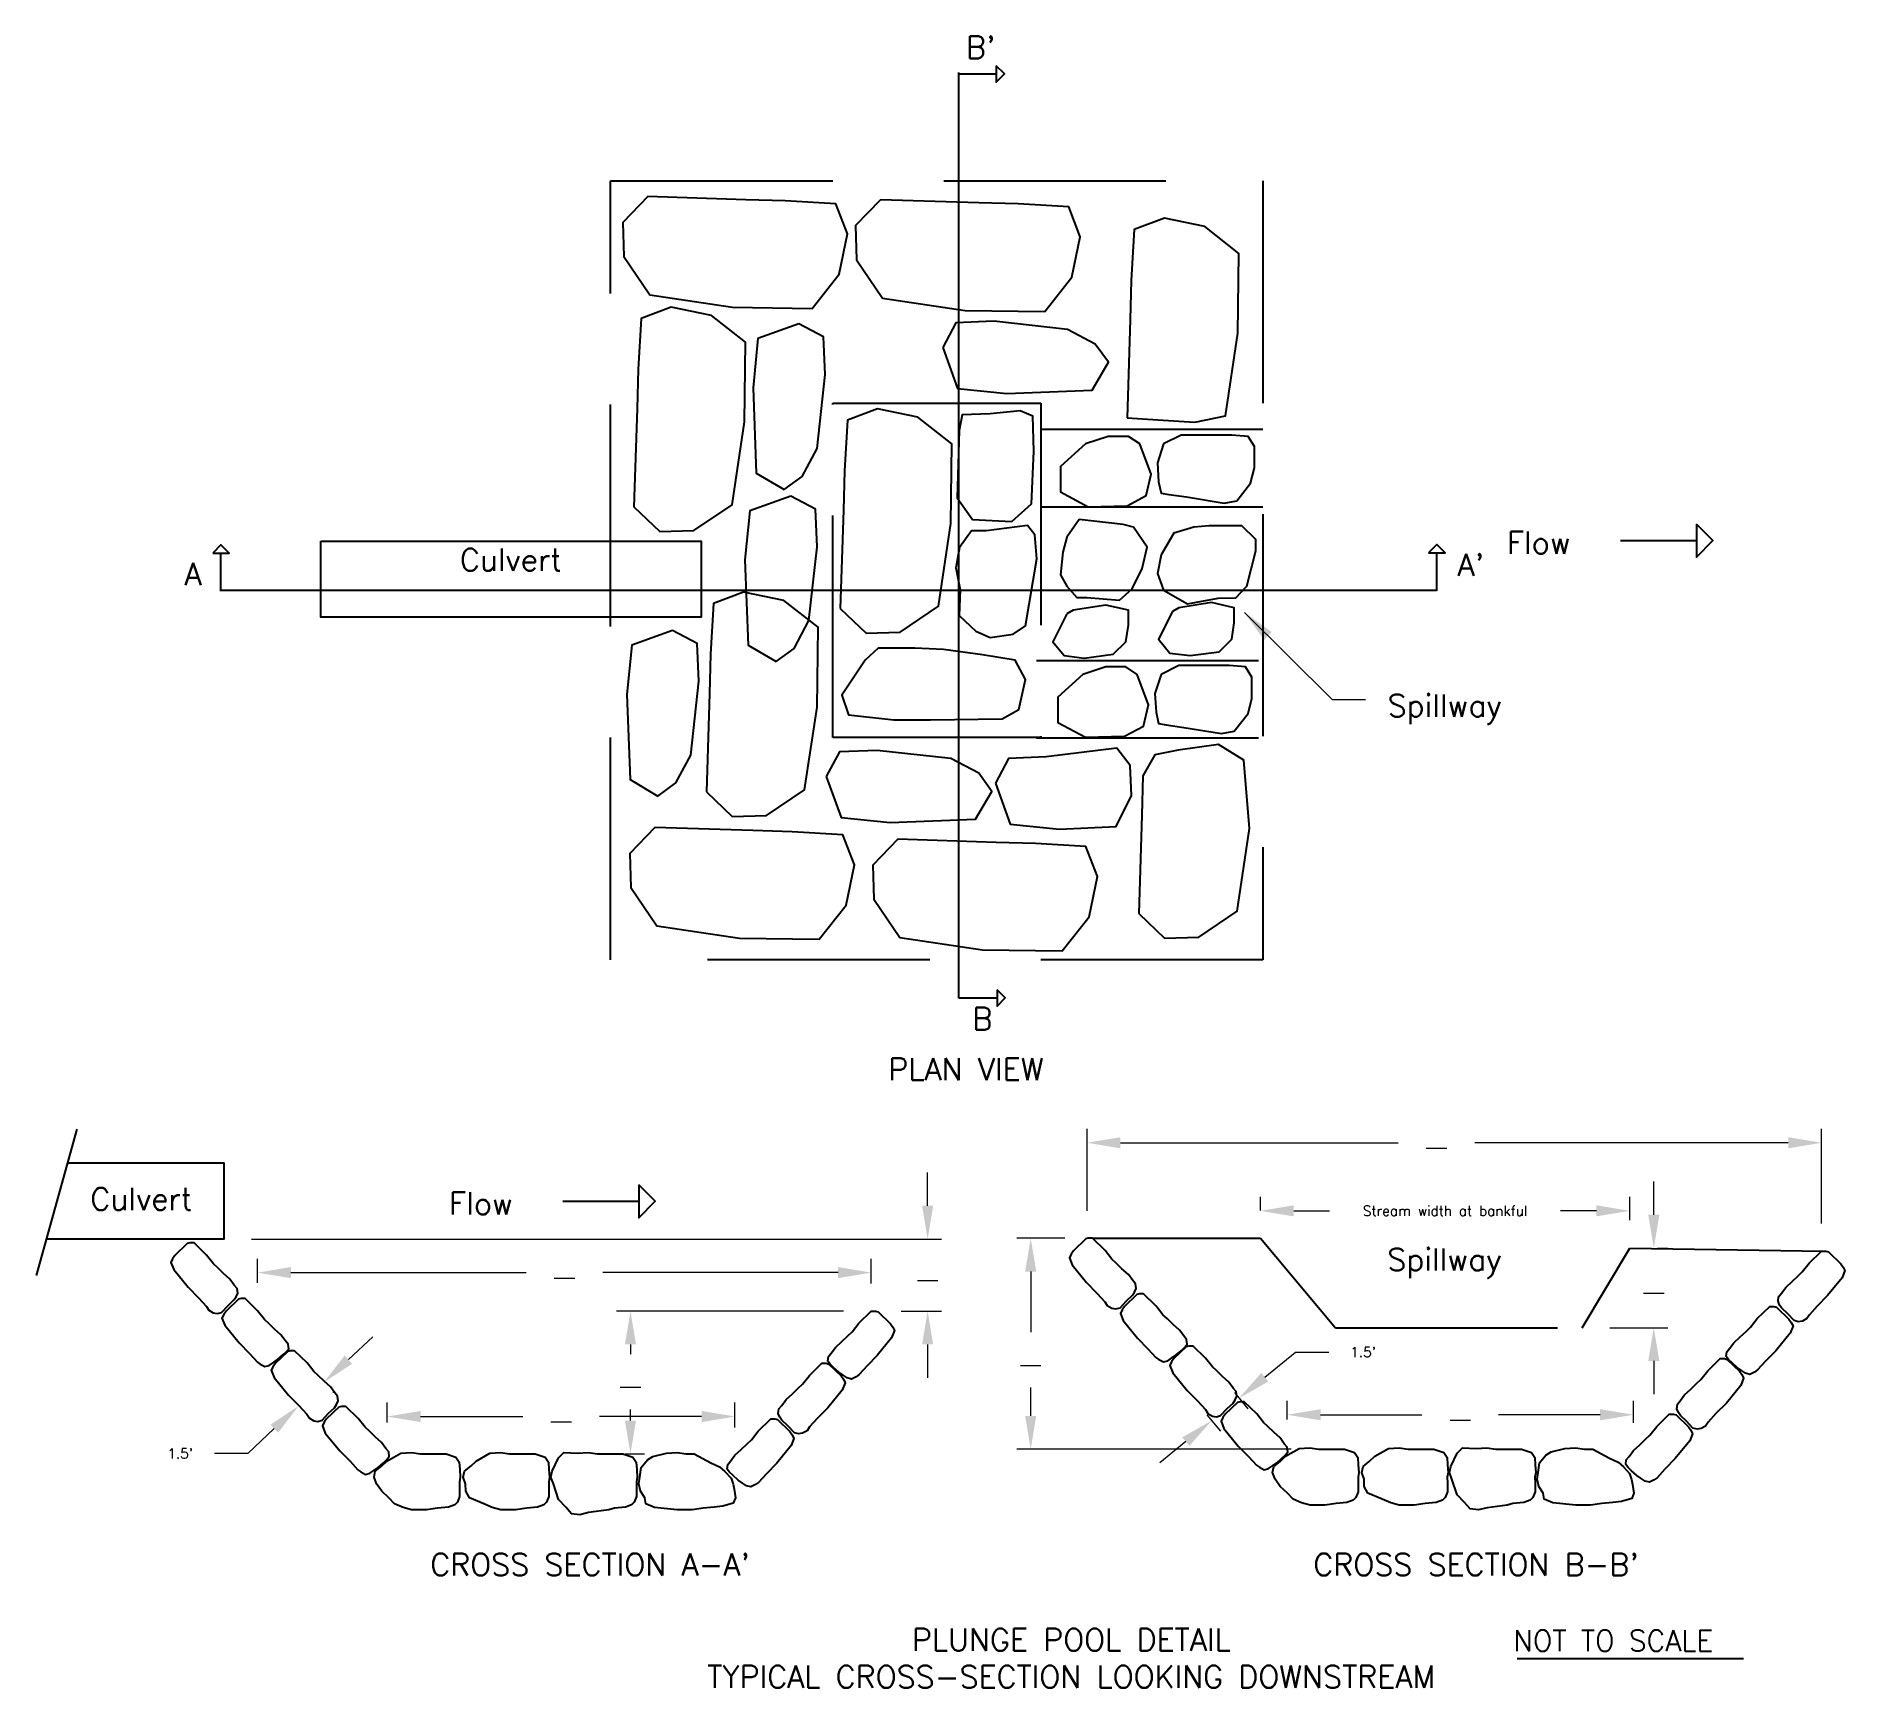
# Model space of a CAD drawing. Header units: feet. Extents: x 2.1 to 18.3, y -0.1 to 14.8.
import ezdxf

# ---------------------------------------------------------------- set-up
doc = ezdxf.new("R2010")
doc.units = ezdxf.units.FT
doc.header["$LTSCALE"] = 40
doc.header["$MEASUREMENT"] = 0
doc.linetypes.add('HIDDEN', pattern=[0.375, 0.25, -0.125])
for name, color, linetype in [('ty_d_all', 7, 'Continuous'), ('TY_H_ALL', 254, 'Continuous'), ('ty_l_barb rock', 254, 'Continuous'), ('ty_l_culvert', 7, 'Continuous'), ('ty_l_riprap', 254, 'Continuous'), ('ty_t_label', 113, 'Continuous'), ('ty_t_title', 151, 'Continuous'), ('z_scale', 7, 'Continuous')]:
    doc.layers.add(name, color=color, linetype=linetype)
doc.styles.add('L100', font='romans.shx', dxfattribs={"height": 0.1})
doc.styles.add('L90', font='romans.shx', dxfattribs={"height": 0.09})
doc.dimstyles.new('ENG_SM_1in-2ft', dxfattribs={"dimscale": 2, "dimtxt": 0.09, "dimasz": 0.15, "dimexe": 0.0625, "dimexo": 0.125, "dimgap": 0.1, "dimtad": 0, "dimtih": 1, "dimtoh": 1, "dimdec": 0, "dimlfac": -12, "dimzin": 1, "dimdsep": 46, "dimlunit": 3, "dimtxsty": 'L90', "dimcen": 0.09, "dimadec": 0, "dimazin": 0, "dimtfac": 1, "dimtdec": 0, "dimtofl": 0, "dimtmove": 0, "dimatfit": 3, "dimfxl": 1, "dimtolj": 1, "dimtzin": 0, "dimlwd": 9, "dimlwe": 9, "dimarcsym": 0})

# ---------------------------------------------------------------- blocks, each defined once
blk = doc.blocks.new('scale_not to scale_sm')
at = {"layer": 'z_scale'}
blk.add_line((-4.91, 0.819), (4.91, 0.819), dxfattribs=at)
at = {"layer": 'z_scale', "linetype": 'Continuous', "style": 'L90'}
blk.add_text('NOT TO SCALE', height=0.89964, dxfattribs=at).set_placement((-5.079, 1.148))
blk = doc.blocks.new('*D3')
at = {"layer": 'Defpoints', "color": 0}
for p in [(3.747, 3.988), (9.596, 3.339), (10.085, 3.339)]:
    blk.add_point(p, dxfattribs=at)
at = {"layer": 'ty_d_all', "color": 0, "lineweight": 9}
for p, q in [((10.085, 4.288), (10.085, 4.588)), ((3.997, 3.988), (10.21, 3.988)), ((9.846, 3.339), (10.21, 3.339)), ((10.085, 3.039), (10.085, 2.739))]:
    blk.add_line(p, q, dxfattribs=at)
at = {"layer": 'ty_d_all', "color": 0}
for points in [[(10.035, 4.288), (10.135, 4.288), (10.085, 3.988)], [(10.035, 3.039), (10.135, 3.039), (10.085, 3.339)]]:
    blk.add_solid(points, dxfattribs=at)
at = {"layer": 'ty_d_all', "color": 0, "insert": (10.085, 3.664), "char_height": 0.09, "attachment_point": 5, "style": 'L90'}
blk.add_mtext('\\A1;___', dxfattribs=at)
blk = doc.blocks.new('*D4')
at = {"layer": 'Defpoints', "color": 0}
for p in [(4.052, 3.686), (4.052, 3.343), (9.578, 3.339)]:
    blk.add_point(p, dxfattribs=at)
at = {"layer": 'ty_d_all', "color": 0, "lineweight": 9}
for p, q in [((4.052, 3.593), (4.052, 3.811)), ((9.578, 3.589), (9.578, 3.811)), ((4.352, 3.686), (6.469, 3.686)), ((9.278, 3.686), (7.16, 3.686))]:
    blk.add_line(p, q, dxfattribs=at)
at = {"layer": 'ty_d_all', "color": 0}
for points in [[(4.352, 3.736), (4.352, 3.636), (4.052, 3.686)], [(9.278, 3.736), (9.278, 3.636), (9.578, 3.686)]]:
    blk.add_solid(points, dxfattribs=at)
at = {"layer": 'ty_d_all', "color": 0, "insert": (6.815, 3.686), "char_height": 0.09, "attachment_point": 5, "style": 'L90'}
blk.add_mtext('\\A1;___', dxfattribs=at)
blk = doc.blocks.new('*D5')
at = {"layer": 'Defpoints', "color": 0}
for p in [(5.219, 2.39), (5.219, 2.087), (8.35, 2.042)]:
    blk.add_point(p, dxfattribs=at)
at = {"layer": 'ty_d_all', "color": 0, "lineweight": 9}
for p, q in [((5.219, 2.337), (5.219, 2.515)), ((8.35, 2.292), (8.35, 2.515)), ((5.519, 2.39), (6.439, 2.39)), ((8.05, 2.39), (7.13, 2.39))]:
    blk.add_line(p, q, dxfattribs=at)
at = {"layer": 'ty_d_all', "color": 0}
for points in [[(5.519, 2.44), (5.519, 2.34), (5.219, 2.39)], [(8.05, 2.44), (8.05, 2.34), (8.35, 2.39)]]:
    blk.add_solid(points, dxfattribs=at)
at = {"layer": 'ty_d_all', "color": 0, "insert": (6.784, 2.39), "char_height": 0.09, "attachment_point": 5, "style": 'L90'}
blk.add_mtext('\\A1;___', dxfattribs=at)
blk = doc.blocks.new('*D6')
at = {"layer": 'Defpoints', "color": 0}
for p in [(16.441, 2.406), (13.323, 2.113), (16.441, 2.084)]:
    blk.add_point(p, dxfattribs=at)
at = {"layer": 'ty_d_all', "color": 0, "lineweight": 9}
for p, q in [((13.323, 2.363), (13.323, 2.531)), ((16.441, 2.334), (16.441, 2.531)), ((13.623, 2.406), (14.536, 2.406)), ((16.141, 2.406), (15.227, 2.406))]:
    blk.add_line(p, q, dxfattribs=at)
at = {"layer": 'ty_d_all', "color": 0}
for points in [[(13.623, 2.456), (13.623, 2.356), (13.323, 2.406)], [(16.141, 2.456), (16.141, 2.356), (16.441, 2.406)]]:
    blk.add_solid(points, dxfattribs=at)
at = {"layer": 'ty_d_all', "color": 0, "insert": (14.882, 2.406), "char_height": 0.09, "attachment_point": 5, "style": 'L90'}
blk.add_mtext('\\A1;___', dxfattribs=at)
blk = doc.blocks.new('*D7')
at = {"layer": 'Defpoints', "color": 0}
for p in [(11.521, 4.855), (11.521, 3.992), (18.135, 3.879)]:
    blk.add_point(p, dxfattribs=at)
at = {"layer": 'ty_d_all', "color": 0, "lineweight": 9}
for p, q in [((11.521, 4.242), (11.521, 4.98)), ((18.135, 4.129), (18.135, 4.98)), ((11.821, 4.855), (14.321, 4.855)), ((17.835, 4.855), (15.012, 4.855))]:
    blk.add_line(p, q, dxfattribs=at)
at = {"layer": 'ty_d_all', "color": 0}
for points in [[(11.821, 4.905), (11.821, 4.805), (11.521, 4.855)], [(17.835, 4.905), (17.835, 4.805), (18.135, 4.855)]]:
    blk.add_solid(points, dxfattribs=at)
at = {"layer": 'ty_d_all', "color": 0, "insert": (14.667, 4.855), "char_height": 0.09, "attachment_point": 5, "style": 'L90'}
blk.add_mtext('\\A1;___', dxfattribs=at)
blk = doc.blocks.new('*D8')
at = {"layer": 'Defpoints', "color": 0}
for p in [(4.559, 2.795), (4.33, 2.583), (4.421, 2.485)]:
    blk.add_point(p, dxfattribs=at)
at = {"layer": 'ty_d_all', "color": 0, "lineweight": 9}
for p, q in [((4.869, 2.902), (5.088, 3.107)), ((4.729, 2.612), (4.735, 2.606)), ((4.202, 2.281), (3.962, 2.057)), ((4.501, 2.4), (4.506, 2.394)), ((3.962, 2.057), (3.662, 2.057))]:
    blk.add_line(p, q, dxfattribs=at)
at = {"layer": 'ty_d_all', "color": 0}
for points in [[(4.835, 2.939), (4.903, 2.865), (4.649, 2.698)], [(4.168, 2.317), (4.236, 2.244), (4.421, 2.485)]]:
    blk.add_solid(points, dxfattribs=at)
at = {"layer": 'ty_d_all', "color": 0, "insert": (3.354, 2.057), "char_height": 0.09, "attachment_point": 5, "style": 'L90'}
blk.add_mtext("\\A1;1.5'", dxfattribs=at)
blk = doc.blocks.new('*D9')
at = {"layer": 'Defpoints', "color": 0}
for p in [(12.689, 2.8), (12.442, 2.599), (12.643, 2.353)]:
    blk.add_point(p, dxfattribs=at)
at = {"layer": 'ty_d_all', "color": 0, "lineweight": 9}
for p, q in [((13.122, 2.744), (13.399, 2.97)), ((13.399, 2.97), (13.699, 2.97)), ((12.847, 2.606), (12.968, 2.458)), ((12.6, 2.405), (12.721, 2.257)), ((12.41, 2.164), (12.177, 1.974))]:
    blk.add_line(p, q, dxfattribs=at)
at = {"layer": 'ty_d_all', "color": 0}
for points in [[(13.09, 2.783), (13.153, 2.705), (12.889, 2.555)], [(12.378, 2.203), (12.442, 2.125), (12.643, 2.353)]]:
    blk.add_solid(points, dxfattribs=at)
at = {"layer": 'ty_d_all', "color": 0, "insert": (14.006, 2.97), "char_height": 0.09, "attachment_point": 5, "style": 'L90'}
blk.add_mtext("\\A1;1.5'", dxfattribs=at)
blk = doc.blocks.new('Arrow 6')
blk.add_line((-1, 0), (-0.178, 0))
blk.add_lwpolyline([(-0.178, 0.178), (-0.178, -0.178), (0, 0)], close=True)
blk = doc.blocks.new('*D10')
at = {"layer": 'Defpoints', "color": 0}
for p in [(9.578, 3.339), (7.111, 2.053), (7.409, 2.053)]:
    blk.add_point(p, dxfattribs=at)
at = {"layer": 'ty_d_all', "color": 0, "lineweight": 9}
for p, q in [((9.328, 3.339), (7.284, 3.339)), ((7.409, 3.039), (7.409, 2.952)), ((7.409, 2.353), (7.409, 2.454)), ((7.361, 2.053), (7.534, 2.053))]:
    blk.add_line(p, q, dxfattribs=at)
at = {"layer": 'ty_d_all', "color": 0}
for points in [[(7.359, 3.039), (7.459, 3.039), (7.409, 3.339)], [(7.359, 2.353), (7.459, 2.353), (7.409, 2.053)]]:
    blk.add_solid(points, dxfattribs=at)
at = {"layer": 'ty_d_all', "color": 0, "insert": (7.409, 2.703), "char_height": 0.09, "attachment_point": 5, "style": 'L90'}
blk.add_mtext('\\A1;___', dxfattribs=at)
blk = doc.blocks.new('*D11')
at = {"layer": 'Defpoints', "color": 0}
for p in [(11.57, 3.995), (11.013, 2.095), (13.608, 2.095)]:
    blk.add_point(p, dxfattribs=at)
at = {"layer": 'ty_d_all', "color": 0, "lineweight": 9}
for p, q in [((11.32, 3.995), (10.888, 3.995)), ((11.013, 3.695), (11.013, 3.15)), ((11.013, 2.395), (11.013, 2.651)), ((13.358, 2.095), (10.888, 2.095))]:
    blk.add_line(p, q, dxfattribs=at)
at = {"layer": 'ty_d_all', "color": 0}
for points in [[(10.963, 3.695), (11.063, 3.695), (11.013, 3.995)], [(10.963, 2.395), (11.063, 2.395), (11.013, 2.095)]]:
    blk.add_solid(points, dxfattribs=at)
at = {"layer": 'ty_d_all', "color": 0, "insert": (11.013, 2.9), "char_height": 0.09, "attachment_point": 5, "style": 'L90'}
blk.add_mtext('\\A1;___', dxfattribs=at)
blk = doc.blocks.new('*D12')
at = {"layer": 'Defpoints', "color": 0}
for p in [(16.407, 4.242), (13.082, 3.995), (16.407, 3.907)]:
    blk.add_point(p, dxfattribs=at)
at = {"layer": 'ty_d_all', "color": 0, "lineweight": 9}
for p, q in [((13.082, 4.245), (13.082, 4.367)), ((13.382, 4.242), (13.705, 4.242)), ((16.107, 4.242), (15.785, 4.242)), ((16.407, 4.157), (16.407, 4.367))]:
    blk.add_line(p, q, dxfattribs=at)
at = {"layer": 'ty_d_all', "color": 0}
for points in [[(13.382, 4.292), (13.382, 4.192), (13.082, 4.242)], [(16.107, 4.292), (16.107, 4.192), (16.407, 4.242)]]:
    blk.add_solid(points, dxfattribs=at)
at = {"layer": 'ty_d_all', "color": 0, "insert": (14.745, 4.242), "char_height": 0.09, "attachment_point": 5, "style": 'L90'}
blk.add_mtext('\\A1;Stream width at bankful', dxfattribs=at)
blk = doc.blocks.new('*D2')
at = {"layer": 'Defpoints', "color": 0}
for p in [(16.407, 3.907), (15.979, 3.19), (16.624, 3.19)]:
    blk.add_point(p, dxfattribs=at)
at = {"layer": 'ty_d_all', "color": 0, "lineweight": 9}
for p, q in [((16.624, 4.207), (16.624, 4.507)), ((16.657, 3.907), (16.749, 3.907)), ((16.229, 3.19), (16.749, 3.19)), ((16.624, 2.89), (16.624, 2.59))]:
    blk.add_line(p, q, dxfattribs=at)
at = {"layer": 'ty_d_all', "color": 0}
for points in [[(16.574, 4.207), (16.674, 4.207), (16.624, 3.907)], [(16.574, 2.89), (16.674, 2.89), (16.624, 3.19)]]:
    blk.add_solid(points, dxfattribs=at)
at = {"layer": 'ty_d_all', "color": 0, "insert": (16.624, 3.549), "char_height": 0.09, "attachment_point": 5, "style": 'L90'}
blk.add_mtext('\\A1;___', dxfattribs=at)

msp = doc.modelspace()

# ---------------------------------------------------------------- linework, layer by layer
at = {"layer": 'ty_d_all'}
for p, q in [((10.364, 14.492), (10.364, 6.156)), ((3.73, 9.831), (14.667, 9.831))]:
    msp.add_line(p, q, dxfattribs=at)
at = {"layer": 'TY_H_ALL', "flags": 128}
for points in [[(7.564, 13.375), (7.34, 13.142), (7.35, 12.835), (7.582, 12.49), (8.328, 12.379), (9.045, 12.369), (9.287, 12.677), (9.362, 13.04), (9.259, 13.31), (8.803, 13.338), (8.449, 13.347)], [(9.66, 13.347), (9.436, 13.114), (9.445, 12.807), (9.678, 12.462), (10.424, 12.351), (11.141, 12.341), (11.383, 12.649), (11.458, 13.012), (11.355, 13.282), (10.899, 13.31), (10.545, 13.319)], [(11.881, 11.382), (12.157, 11.365), (12.491, 11.344), (12.766, 11.401), (12.878, 12.146), (12.887, 12.863), (12.58, 13.106), (12.217, 13.18), (11.946, 13.078), (11.918, 12.621), (11.909, 12.267)], [(7.44, 10.583), (7.673, 10.359), (7.98, 10.368), (8.325, 10.601), (8.437, 11.347), (8.446, 12.064), (8.139, 12.306), (7.776, 12.381), (7.505, 12.278), (7.478, 11.822), (7.468, 11.468)], [(8.926, 12.23), (8.557, 12.097), (8.513, 11.654), (8.542, 10.886), (8.793, 10.738), (8.956, 10.856), (9.089, 11.107), (9.163, 11.772), (9.148, 12.111)], [(10.222, 12.017), (10.355, 11.648), (10.798, 11.603), (11.566, 11.633), (11.713, 11.884), (11.595, 12.046), (11.344, 12.179), (10.68, 12.253), (10.34, 12.238)], [(9.298, 9.667), (9.531, 9.443), (9.838, 9.453), (10.183, 9.686), (10.295, 10.431), (10.304, 11.148), (9.997, 11.39), (9.633, 11.465), (9.363, 11.362), (9.335, 10.906), (9.326, 10.552)], [(10.649, 11.418), (10.397, 11.409), (10.369, 11.269), (10.351, 10.664), (10.49, 10.468), (10.844, 10.449), (11.021, 10.608), (11.04, 11.083), (11.031, 11.399), (10.919, 11.446)], [(8.853, 10.679), (8.483, 10.546), (8.439, 10.103), (8.469, 9.336), (8.72, 9.188), (8.882, 9.306), (9.015, 9.557), (9.089, 10.222), (9.074, 10.561)], [(10.372, 10.215), (10.339, 10.032), (10.379, 9.835), (10.369, 9.602), (10.518, 9.462), (10.649, 9.406), (10.854, 9.434), (10.965, 9.509), (11.068, 10.114), (11.049, 10.328), (10.984, 10.412), (10.611, 10.366), (10.481, 10.366)], [(8.093, 8.015), (8.326, 7.792), (8.633, 7.801), (8.977, 8.034), (9.089, 8.779), (9.099, 9.497), (8.791, 9.739), (8.428, 9.813), (8.158, 9.711), (8.13, 9.254), (8.121, 8.9)], [(7.789, 9.469), (7.42, 9.336), (7.376, 8.893), (7.405, 8.125), (7.656, 7.977), (7.819, 8.095), (7.952, 8.346), (8.026, 9.011), (8.011, 9.35)], [(9.523, 9.202), (9.312, 8.885), (9.371, 8.71), (9.781, 8.663), (10.11, 8.663), (10.755, 8.674), (10.907, 8.756), (10.966, 9.026), (10.872, 9.202), (10.579, 9.249), (10.227, 9.296), (9.969, 9.308), (9.64, 9.308)], [(9.172, 8.152), (9.305, 7.783), (9.748, 7.739), (10.516, 7.768), (10.663, 8.019), (10.545, 8.182), (10.294, 8.314), (9.63, 8.388), (9.29, 8.374)], [(10.695, 8.094), (10.828, 7.725), (11.271, 7.68), (11.783, 7.703), (11.921, 7.983), (11.909, 8.252), (11.789, 8.407), (11.153, 8.33), (10.813, 8.315)], [(11.986, 6.921), (12.219, 6.698), (12.527, 6.707), (12.871, 6.94), (12.983, 7.685), (12.931, 8.299), (12.704, 8.44), (12.342, 8.391), (12.13, 8.348), (12.024, 8.16), (12.014, 7.806)], [(7.627, 7.694), (7.403, 7.461), (7.413, 7.153), (7.646, 6.809), (8.391, 6.697), (9.108, 6.688), (9.35, 6.995), (9.425, 7.358), (9.322, 7.628), (8.866, 7.656), (8.512, 7.666)], [(9.816, 7.588), (9.592, 7.355), (9.602, 7.048), (9.834, 6.704), (10.58, 6.592), (11.297, 6.582), (11.539, 6.89), (11.614, 7.253), (11.511, 7.523), (11.055, 7.551), (10.701, 7.56)]]:
    msp.add_lwpolyline(points, close=True, dxfattribs=at)
at = {"layer": 'ty_l_barb rock', "linetype": 'HIDDEN', "ltscale": 0.2}
for p, q in [((11.104, 11.28), (13.104, 11.28)), ((11.104, 10.583), (13.104, 10.583)), ((11.064, 9.198), (13.064, 9.198)), ((11.064, 8.5), (13.064, 8.5)), ((11.57, 3.995), (13.082, 3.995)), ((13.082, 3.995), (13.758, 3.19)), ((15.979, 3.19), (16.407, 3.907)), ((16.407, 3.907), (18.154, 3.879)), ((13.758, 3.19), (15.979, 3.19))]:
    msp.add_line(p, q, dxfattribs=at)
at = {"layer": 'ty_l_barb rock'}
for p, q in [((4.424, 2.488), (4.424, 2.488)), ((12.515, 2.53), (12.515, 2.53)), ((12.586, 2.452), (12.586, 2.452)), ((4.495, 2.41), (4.495, 2.41)), ((9.022, 2.296), (9.022, 2.296)), ((9.093, 2.375), (9.093, 2.375)), ((17.113, 2.339), (17.113, 2.339))]:
    msp.add_line(p, q, dxfattribs=at)
at = {"layer": 'ty_l_barb rock', "linetype": 'HIDDEN', "ltscale": 0.2}
for points in [[(7.23, 13.516), (13.104, 13.516), (13.104, 6.503), (7.23, 6.503)], [(9.23, 11.516), (11.104, 11.516), (11.104, 8.503), (9.23, 8.503)]]:
    msp.add_lwpolyline(points, close=True, dxfattribs=at)
at = {"layer": 'ty_l_barb rock', "flags": 128}
for points in [[(11.507, 11.148), (11.28, 10.944), (11.28, 10.717), (11.53, 10.583), (11.881, 10.592), (12.052, 10.683), (12.097, 10.876), (11.995, 11.148), (11.893, 11.216), (11.711, 11.216)], [(12.21, 11.148), (12.154, 10.978), (12.165, 10.808), (12.188, 10.706), (12.256, 10.694), (12.415, 10.672), (12.755, 10.615), (12.869, 10.637), (12.993, 10.796), (13.027, 10.932), (13.027, 11.125), (12.971, 11.216), (12.823, 11.227), (12.494, 11.227), (12.369, 11.227)], [(11.45, 10.467), (11.337, 10.309), (11.303, 10.172), (11.28, 9.968), (11.337, 9.866), (11.428, 9.764), (11.518, 9.764), (11.813, 9.741), (11.927, 9.843), (12.018, 10.025), (12.063, 10.218), (11.938, 10.399), (11.847, 10.422)], [(12.301, 10.343), (12.188, 10.15), (12.154, 9.98), (12.21, 9.832), (12.426, 9.707), (12.702, 9.758), (12.859, 9.762), (12.959, 9.866), (13.039, 10.184), (13.039, 10.286), (12.914, 10.411), (12.766, 10.411), (12.619, 10.411), (12.483, 10.399)], [(11.337, 9.617), (11.212, 9.367), (11.314, 9.242), (11.496, 9.22), (11.757, 9.254), (11.87, 9.367), (11.893, 9.515), (11.893, 9.651), (11.689, 9.696), (11.394, 9.651)], [(12.29, 9.639), (12.165, 9.39), (12.267, 9.265), (12.449, 9.242), (12.71, 9.276), (12.823, 9.39), (12.846, 9.537), (12.846, 9.673), (12.642, 9.719), (12.347, 9.673)], [(11.484, 9.072), (11.257, 8.868), (11.257, 8.641), (11.507, 8.507), (11.859, 8.516), (12.029, 8.607), (12.074, 8.8), (11.972, 9.072), (11.87, 9.14), (11.689, 9.14)], [(12.188, 9.072), (12.131, 8.902), (12.142, 8.732), (12.165, 8.63), (12.233, 8.618), (12.392, 8.596), (12.732, 8.539), (12.846, 8.562), (12.971, 8.72), (13.005, 8.857), (13.005, 9.049), (12.948, 9.14), (12.8, 9.152), (12.471, 9.152), (12.347, 9.152)], [(3.442, 3.953), (3.418, 3.947), (3.307, 3.84), (3.286, 3.81), (3.27, 3.778), (3.296, 3.713), (3.425, 3.554), (3.518, 3.459), (3.59, 3.381), (3.612, 3.347), (3.652, 3.323), (3.689, 3.317), (3.727, 3.328), (3.785, 3.39), (3.838, 3.44), (3.858, 3.468), (3.872, 3.502), (3.866, 3.543), (3.841, 3.574), (3.802, 3.627), (3.744, 3.679), (3.693, 3.729), (3.653, 3.766), (3.592, 3.844), (3.479, 3.953)], [(11.532, 3.995), (11.509, 3.989), (11.398, 3.882), (11.377, 3.852), (11.361, 3.82), (11.386, 3.755), (11.516, 3.596), (11.609, 3.501), (11.68, 3.423), (11.703, 3.389), (11.743, 3.365), (11.78, 3.359), (11.818, 3.37), (11.876, 3.432), (11.929, 3.482), (11.949, 3.51), (11.963, 3.544), (11.957, 3.585), (11.932, 3.616), (11.893, 3.669), (11.835, 3.721), (11.784, 3.771), (11.744, 3.808), (11.683, 3.886), (11.57, 3.995)], [(18.173, 3.879), (18.196, 3.873), (18.308, 3.766), (18.329, 3.736), (18.344, 3.704), (18.319, 3.639), (18.189, 3.48), (18.096, 3.385), (18.025, 3.307), (18.002, 3.273), (17.962, 3.249), (17.925, 3.244), (17.887, 3.254), (17.83, 3.316), (17.776, 3.366), (17.756, 3.394), (17.743, 3.428), (17.748, 3.469), (17.773, 3.5), (17.812, 3.553), (17.87, 3.605), (17.922, 3.655), (17.961, 3.692), (18.023, 3.77), (18.135, 3.879)], [(3.902, 3.452), (3.878, 3.446), (3.767, 3.339), (3.746, 3.309), (3.73, 3.277), (3.756, 3.212), (3.885, 3.053), (3.979, 2.958), (4.05, 2.88), (4.076, 2.862), (4.118, 2.84), (4.157, 2.85), (4.194, 2.875), (4.232, 2.902), (4.279, 2.944), (4.311, 2.974), (4.332, 3.001), (4.326, 3.042), (4.301, 3.074), (4.262, 3.126), (4.205, 3.178), (4.153, 3.228), (4.113, 3.265), (4.052, 3.343), (3.939, 3.452)], [(11.993, 3.494), (11.969, 3.488), (11.858, 3.382), (11.837, 3.351), (11.821, 3.319), (11.847, 3.254), (11.976, 3.095), (12.069, 3), (12.141, 2.922), (12.167, 2.904), (12.209, 2.882), (12.248, 2.892), (12.285, 2.917), (12.323, 2.944), (12.37, 2.986), (12.402, 3.016), (12.423, 3.043), (12.417, 3.084), (12.392, 3.116), (12.353, 3.168), (12.296, 3.22), (12.244, 3.27), (12.204, 3.307), (12.143, 3.385), (12.03, 3.494)], [(9.615, 3.339), (9.639, 3.333), (9.75, 3.226), (9.771, 3.196), (9.787, 3.164), (9.761, 3.099), (9.632, 2.94), (9.539, 2.845), (9.467, 2.767), (9.441, 2.748), (9.399, 2.727), (9.36, 2.737), (9.323, 2.762), (9.285, 2.788), (9.238, 2.831), (9.206, 2.861), (9.185, 2.888), (9.191, 2.929), (9.216, 2.96), (9.255, 3.013), (9.312, 3.065), (9.364, 3.115), (9.404, 3.152), (9.465, 3.23), (9.578, 3.339)], [(17.706, 3.381), (17.73, 3.375), (17.841, 3.268), (17.862, 3.238), (17.878, 3.206), (17.852, 3.141), (17.723, 2.982), (17.629, 2.887), (17.558, 2.809), (17.532, 2.79), (17.49, 2.769), (17.451, 2.779), (17.414, 2.804), (17.376, 2.83), (17.329, 2.873), (17.297, 2.903), (17.276, 2.93), (17.282, 2.971), (17.307, 3.002), (17.346, 3.055), (17.403, 3.107), (17.455, 3.157), (17.495, 3.194), (17.556, 3.272), (17.669, 3.381)], [(4.347, 2.982), (4.323, 2.976), (4.212, 2.869), (4.191, 2.839), (4.175, 2.807), (4.201, 2.742), (4.33, 2.583), (4.424, 2.488), (4.495, 2.41), (4.518, 2.376), (4.558, 2.352), (4.594, 2.346), (4.632, 2.357), (4.69, 2.419), (4.744, 2.469), (4.763, 2.497), (4.777, 2.531), (4.772, 2.572), (4.746, 2.603), (4.707, 2.656), (4.65, 2.708), (4.598, 2.758), (4.559, 2.795), (4.497, 2.873), (4.385, 2.982)], [(12.438, 3.024), (12.414, 3.018), (12.303, 2.911), (12.282, 2.881), (12.266, 2.849), (12.292, 2.784), (12.421, 2.625), (12.515, 2.53), (12.586, 2.452), (12.608, 2.418), (12.649, 2.394), (12.685, 2.388), (12.723, 2.399), (12.781, 2.461), (12.835, 2.511), (12.854, 2.539), (12.868, 2.573), (12.862, 2.614), (12.837, 2.645), (12.798, 2.698), (12.741, 2.75), (12.689, 2.8), (12.649, 2.837), (12.588, 2.915), (12.475, 3.024)], [(9.17, 2.869), (9.194, 2.862), (9.305, 2.756), (9.326, 2.726), (9.342, 2.693), (9.316, 2.628), (9.187, 2.469), (9.093, 2.375), (9.022, 2.296), (9, 2.262), (8.959, 2.239), (8.923, 2.233), (8.885, 2.244), (8.827, 2.306), (8.773, 2.356), (8.754, 2.384), (8.74, 2.417), (8.746, 2.458), (8.771, 2.49), (8.81, 2.542), (8.867, 2.594), (8.919, 2.645), (8.959, 2.682), (9.02, 2.76), (9.133, 2.869)], [(17.261, 2.911), (17.285, 2.904), (17.396, 2.798), (17.417, 2.768), (17.433, 2.735), (17.407, 2.67), (17.278, 2.511), (17.184, 2.417), (17.113, 2.339), (17.09, 2.304), (17.05, 2.281), (17.014, 2.275), (16.976, 2.286), (16.918, 2.348), (16.864, 2.398), (16.845, 2.426), (16.831, 2.459), (16.836, 2.501), (16.862, 2.532), (16.901, 2.585), (16.958, 2.636), (17.01, 2.687), (17.049, 2.724), (17.111, 2.802), (17.223, 2.911)], [(4.807, 2.481), (4.784, 2.475), (4.672, 2.368), (4.651, 2.338), (4.636, 2.306), (4.661, 2.241), (4.791, 2.082), (4.884, 1.987), (4.955, 1.909), (4.981, 1.891), (5.023, 1.869), (5.063, 1.879), (5.099, 1.904), (5.137, 1.931), (5.184, 1.973), (5.216, 2.003), (5.237, 2.03), (5.232, 2.071), (5.206, 2.103), (5.167, 2.155), (5.11, 2.207), (5.058, 2.257), (5.019, 2.294), (4.957, 2.372), (4.845, 2.481)], [(12.898, 2.523), (12.874, 2.517), (12.763, 2.411), (12.742, 2.38), (12.727, 2.348), (12.752, 2.283), (12.882, 2.124), (12.975, 2.029), (13.046, 1.951), (13.072, 1.933), (13.114, 1.911), (13.153, 1.921), (13.19, 1.946), (13.228, 1.973), (13.275, 2.015), (13.307, 2.045), (13.328, 2.072), (13.323, 2.113), (13.297, 2.145), (13.258, 2.197), (13.201, 2.249), (13.149, 2.299), (13.11, 2.336), (13.048, 2.414), (12.936, 2.523)], [(8.71, 2.368), (8.734, 2.362), (8.845, 2.255), (8.866, 2.225), (8.881, 2.193), (8.856, 2.128), (8.726, 1.969), (8.633, 1.874), (8.562, 1.796), (8.536, 1.777), (8.494, 1.756), (8.455, 1.766), (8.418, 1.791), (8.38, 1.817), (8.333, 1.86), (8.301, 1.89), (8.28, 1.917), (8.285, 1.958), (8.311, 1.989), (8.35, 2.042), (8.407, 2.094), (8.459, 2.144), (8.498, 2.181), (8.56, 2.259), (8.672, 2.368)], [(16.801, 2.41), (16.824, 2.404), (16.936, 2.297), (16.957, 2.267), (16.972, 2.235), (16.947, 2.17), (16.817, 2.011), (16.724, 1.916), (16.653, 1.838), (16.627, 1.819), (16.585, 1.798), (16.545, 1.808), (16.509, 1.833), (16.471, 1.859), (16.424, 1.902), (16.392, 1.932), (16.371, 1.959), (16.376, 2), (16.402, 2.031), (16.441, 2.084), (16.498, 2.136), (16.55, 2.186), (16.589, 2.223), (16.651, 2.301), (16.763, 2.41)]]:
    msp.add_lwpolyline(points, close=True, dxfattribs=at)
at = {"layer": 'ty_l_culvert'}
msp.add_line((2.425, 4.979), (2.057, 3.66), dxfattribs=at)
msp.add_lwpolyline([(4.62, 10.272), (8.047, 10.272), (8.047, 9.587), (4.62, 9.587)], close=True, dxfattribs=at)
msp.add_lwpolyline([(2.34, 4.674), (3.747, 4.674), (3.747, 3.988), (2.149, 3.988)], dxfattribs=at)
at = {"layer": 'ty_l_riprap', "flags": 128}
for points in [[(5.341, 2.059), (5.436, 2.065), (5.517, 2.053), (5.59, 2.053), (5.748, 2.053), (5.837, 2.023), (5.867, 1.978), (5.872, 1.912), (5.877, 1.843), (5.87, 1.803), (5.871, 1.751), (5.871, 1.671), (5.85, 1.619), (5.826, 1.596), (5.77, 1.575), (5.672, 1.566), (5.571, 1.549), (5.438, 1.549), (5.361, 1.572), (5.285, 1.603), (5.234, 1.658), (5.169, 1.719), (5.122, 1.785), (5.1, 1.844), (5.111, 1.898), (5.168, 1.944), (5.216, 1.989), (5.341, 2.059)], [(6.144, 2.059), (6.239, 2.065), (6.321, 2.053), (6.394, 2.053), (6.551, 2.053), (6.641, 2.023), (6.671, 1.978), (6.675, 1.912), (6.68, 1.843), (6.673, 1.803), (6.674, 1.751), (6.675, 1.671), (6.653, 1.619), (6.629, 1.596), (6.573, 1.575), (6.475, 1.566), (6.374, 1.549), (6.241, 1.549), (6.164, 1.572), (6.088, 1.603), (5.959, 1.658), (5.926, 1.719), (5.925, 1.785), (5.903, 1.844), (5.915, 1.898), (5.972, 1.944), (6.02, 1.989), (6.144, 2.059)], [(6.934, 2.059), (7.029, 2.065), (7.111, 2.053), (7.184, 2.053), (7.341, 2.053), (7.431, 2.023), (7.461, 1.978), (7.465, 1.912), (7.47, 1.843), (7.463, 1.803), (7.464, 1.751), (7.464, 1.671), (7.443, 1.619), (7.419, 1.596), (7.363, 1.575), (7.265, 1.566), (7.213, 1.549), (7.031, 1.525), (6.954, 1.506), (6.878, 1.515), (6.827, 1.573), (6.762, 1.642), (6.715, 1.785), (6.693, 1.844), (6.705, 1.898), (6.761, 2.018), (6.81, 2.066), (6.934, 2.059)], [(7.734, 2.059), (7.829, 2.065), (7.91, 2.053), (7.983, 2.053), (8.134, 1.972), (8.212, 1.936), (8.26, 1.895), (8.26, 1.895), (8.315, 1.835), (8.333, 1.78), (8.342, 1.737), (8.354, 1.659), (8.334, 1.609), (8.242, 1.584), (8.163, 1.575), (8.065, 1.566), (7.964, 1.549), (7.831, 1.549), (7.624, 1.572), (7.547, 1.603), (7.537, 1.658), (7.499, 1.719), (7.484, 1.785), (7.493, 1.844), (7.504, 1.931), (7.561, 2.001), (7.609, 2.03), (7.734, 2.059)], [(13.431, 2.101), (13.527, 2.107), (13.608, 2.095), (13.681, 2.095), (13.839, 2.095), (13.928, 2.065), (13.958, 2.021), (13.963, 1.954), (13.968, 1.885), (13.961, 1.845), (13.962, 1.793), (13.962, 1.713), (13.941, 1.661), (13.917, 1.638), (13.861, 1.617), (13.763, 1.608), (13.662, 1.591), (13.529, 1.591), (13.452, 1.614), (13.376, 1.645), (13.325, 1.7), (13.259, 1.761), (13.213, 1.827), (13.191, 1.886), (13.202, 1.94), (13.259, 1.986), (13.307, 2.032), (13.431, 2.101)], [(14.235, 2.101), (14.33, 2.107), (14.412, 2.095), (14.485, 2.095), (14.642, 2.095), (14.732, 2.065), (14.762, 2.021), (14.766, 1.954), (14.771, 1.885), (14.764, 1.845), (14.765, 1.793), (14.765, 1.713), (14.744, 1.661), (14.72, 1.638), (14.664, 1.617), (14.566, 1.608), (14.465, 1.591), (14.332, 1.591), (14.255, 1.614), (14.179, 1.645), (14.05, 1.7), (14.017, 1.761), (14.016, 1.827), (13.994, 1.886), (14.006, 1.94), (14.062, 1.986), (14.111, 2.032), (14.235, 2.101)], [(15.025, 2.101), (15.12, 2.107), (15.201, 2.095), (15.274, 2.095), (15.432, 2.095), (15.522, 2.065), (15.552, 2.021), (15.556, 1.954), (15.561, 1.885), (15.554, 1.845), (15.555, 1.793), (15.555, 1.713), (15.534, 1.661), (15.51, 1.638), (15.454, 1.617), (15.356, 1.608), (15.304, 1.591), (15.122, 1.567), (15.045, 1.549), (14.969, 1.558), (14.918, 1.615), (14.853, 1.684), (14.806, 1.827), (14.784, 1.886), (14.796, 1.94), (14.852, 2.06), (14.9, 2.108), (15.025, 2.101)], [(15.824, 2.101), (15.92, 2.107), (16.001, 2.095), (16.074, 2.095), (16.225, 2.014), (16.303, 1.978), (16.351, 1.938), (16.351, 1.938), (16.406, 1.877), (16.424, 1.822), (16.433, 1.779), (16.445, 1.701), (16.425, 1.651), (16.333, 1.626), (16.254, 1.617), (16.156, 1.608), (16.055, 1.591), (15.922, 1.591), (15.715, 1.614), (15.638, 1.645), (15.628, 1.7), (15.59, 1.761), (15.575, 1.827), (15.584, 1.886), (15.595, 1.973), (15.652, 2.043), (15.7, 2.072), (15.824, 2.101)]]:
    msp.add_lwpolyline(points, dxfattribs=at)

# ---------------------------------------------------------------- block references
at = {"layer": 'ty_d_all'}
for p, xscale, yscale, zscale in [((10.777, 14.48), 0.4166666666660603, 0.4166666666660603, 0.4166666666666666), ((17.157, 10.278), 0.8333333333321207, 0.8333333333321207, 0.8333333333333333), ((10.784, 6.159), 0.4166666666660603, 0.4166666666660603, 0.4166666666666666), ((7.632, 4.328), 0.8333333333321207, 0.8333333333321207, 0.8333333333333333)]:
    msp.add_blockref('Arrow 6', p, dxfattribs=dict(at, xscale=xscale, yscale=yscale, zscale=zscale))
at = {"layer": 'ty_d_all', "xscale": 0.4166666666660603, "yscale": 0.4166666666660603, "zscale": 0.4166666666666666, "rotation": 90}
for p in [(3.721, 10.238), (14.67, 10.242)]:
    msp.add_blockref('Arrow 6', p, dxfattribs=at)
at = {"layer": 'ty_t_label', "xscale": 0.2075000000004366, "yscale": 0.2074999999999818, "zscale": 0.2075}
msp.add_blockref('scale_not to scale_sm', (16.413, 0.04), dxfattribs=at)

# ---------------------------------------------------------------- texts
at = {"layer": 'ty_d_all', "char_height": 0.2, "attachment_point": 1, "style": 'L100'}
for s, insert, width in [("B'", (10.431, 14.82), 0.44362), ('Flow', (15.302, 10.359), 2.71996), ('Culvert', (5.873, 10.205), 1.16054), ("A'", (14.857, 10.159), 0.44362), ('A', (3.395, 10.076), 0.44362), ('B', (10.489, 6.072), 0.44362), ('Culvert', (2.546, 4.449), 1.14087), ('Flow', (5.776, 4.409), 2.71996), ('Spillway', (14.225, 3.904), 2.71996)]:
    msp.add_mtext(s, dxfattribs=dict(at, insert=insert, width=width))
at = {"layer": 'ty_l_barb rock', "insert": (14.227, 8.892), "char_height": 0.2, "attachment_point": 1, "style": 'L90'}
msp.add_mtext('\\A1;Spillway', dxfattribs=at)
at = {"layer": 'ty_t_title', "char_height": 0.2, "width": 8.36711, "attachment_point": 2, "style": 'L100'}
for s, insert in [('PLAN VIEW', (10.431, 5.618)), ("CROSS SECTION A-A'", (7.046, 1.157)), ("CROSS SECTION B-B'", (15.024, 1.157)), ('PLUNGE POOL DETAIL\\PTYPICAL CROSS-SECTION LOOKING DOWNSTREAM', (11.379, 0.48))]:
    msp.add_mtext(s, dxfattribs=dict(at, insert=insert))

# ---------------------------------------------------------------- dimensions: what is measured, and where the dimension line sits
at = {"layer": 'ty_d_all'}
for base, p1, p2, picture, middle in [((11.521, 4.855), (18.135, 3.879), (11.521, 3.992), '*D7', (14.667, 4.855)), ((4.052, 3.686), (9.578, 3.339), (4.052, 3.343), '*D4', (6.815, 3.686))]:
    dim = msp.add_linear_dim(base=base, p1=p1, p2=p2, text='___', dimstyle='ENG_SM_1in-2ft', dxfattribs=at)
    dim.commit()
    dim.dimension.update_dxf_attribs({"geometry": picture, "text_midpoint": middle, "dimtype": 128})
for base, p1, p2, picture, middle in [((10.085, 3.339), (3.747, 3.988), (9.596, 3.339), '*D3', (10.085, 3.664)), ((16.624, 3.19), (16.407, 3.907), (15.979, 3.19), '*D2', (16.624, 3.549))]:
    dim = msp.add_linear_dim(base=base, p1=p1, p2=p2, angle=90, text='___', dimstyle='ENG_SM_1in-2ft', dxfattribs=at)
    dim.commit()
    dim.dimension.update_dxf_attribs({"geometry": picture, "text_midpoint": middle})
for base, p1, p2, text, picture, middle in [((16.407, 4.242), (13.082, 3.995), (16.407, 3.907), 'Stream width at bankful', '*D12', (14.745, 4.242)), ((5.219, 2.39), (8.35, 2.042), (5.219, 2.087), '___', '*D5', (6.784, 2.39)), ((16.441, 2.406), (13.323, 2.113), (16.441, 2.084), '___', '*D6', (14.882, 2.406))]:
    dim = msp.add_linear_dim(base=base, p1=p1, p2=p2, text=text, dimstyle='ENG_SM_1in-2ft', dxfattribs=at)
    dim.commit()
    dim.dimension.update_dxf_attribs({"geometry": picture, "text_midpoint": middle})
for base, p1, p2, angle, text, picture, middle, dimtype in [((11.013, 2.095), (11.57, 3.995), (13.608, 2.095), 90, '___', '*D11', (11.013, 2.9), 128), ((7.409, 2.053), (9.578, 3.339), (7.111, 2.053), 90, '___', '*D10', (7.409, 2.703), 128), ((4.421, 2.485), (4.559, 2.795), (4.33, 2.583), 222.9688, "1.5'", '*D8', (3.354, 2.057), 129), ((12.643, 2.353), (12.689, 2.8), (12.442, 2.599), 219.1913, "1.5'", '*D9', (14.006, 2.97), 129)]:
    dim = msp.add_linear_dim(base=base, p1=p1, p2=p2, angle=angle, text=text, dimstyle='ENG_SM_1in-2ft', dxfattribs=at)
    dim.commit()
    dim.dimension.update_dxf_attribs({"geometry": picture, "text_midpoint": middle, "dimtype": dimtype})

# ---------------------------------------------------------------- leaders
at = {"layer": 'ty_l_barb rock', "annotation_type": 0, "has_hookline": 1, "hookline_direction": 0, "text_width": 1.095}
msp.add_leader([(12.937, 9.63), (13.727, 8.847), (14.027, 8.847)], dimstyle='ENG_SM_1in-2ft', override={"dimgap": 0.1, "dimtad": 0}, dxfattribs=at)

doc.saveas('drawing.dxf')
